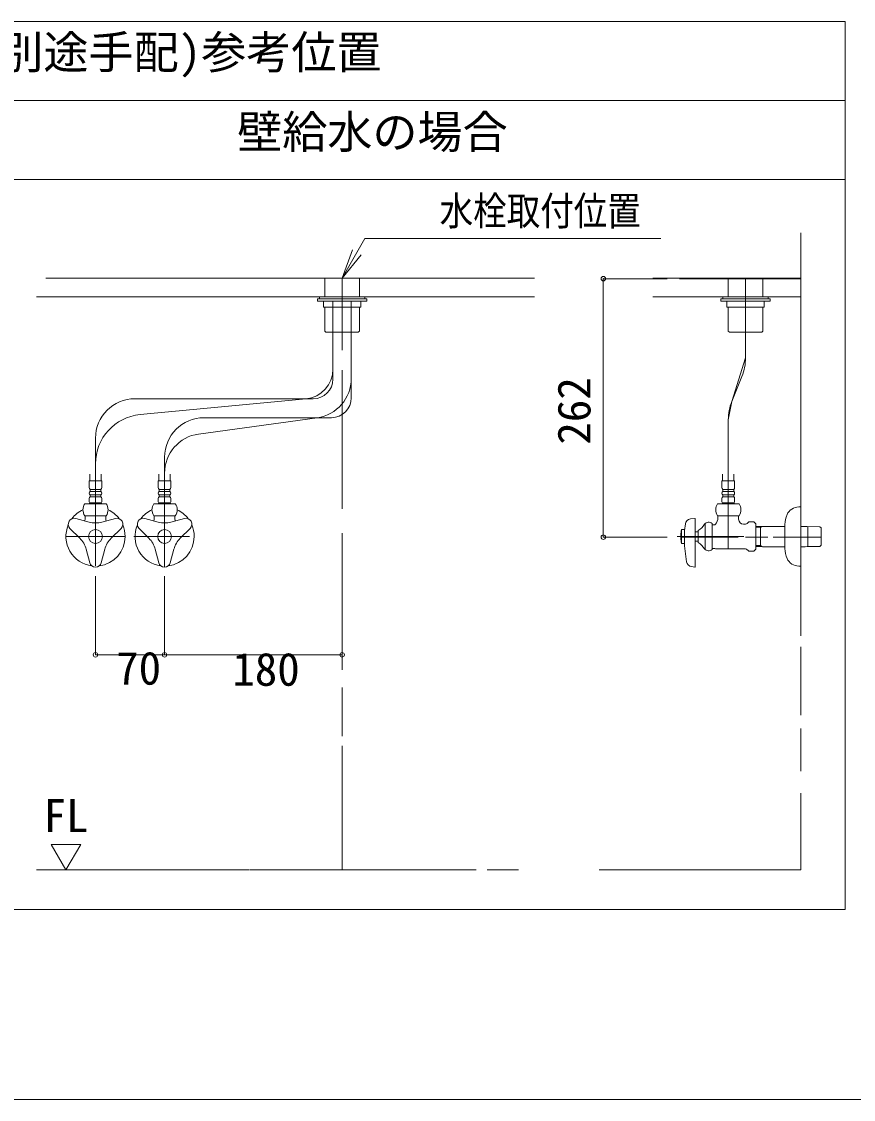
# Model space of a CAD drawing. Units: millimetres, scale not verified. Extents: x -1002 to 1012, y -687 to 676.
# Drawn here: x 354.8 to 723.8, y -687.1 to -209 of the extents above; entities that cross this region are included whole.
import ezdxf
from ezdxf.enums import TextEntityAlignment as Align

# ---------------------------------------------------------------- set-up
doc = ezdxf.new("R2010")
doc.units = ezdxf.units.MM
doc.header["$LTSCALE"] = 5
doc.header["$PDMODE"] = 32
doc.header["$PDSIZE"] = 2
doc.layers.add('F-0', color=7, linetype='Continuous', lineweight=15)
doc.styles.add('ＭＳ ゴシック', font='')
doc.styles.get('ＭＳ ゴシック').set_extended_font_data('MS Gothic')

msp = doc.modelspace()

# ---------------------------------------------------------------- linework, layer by layer
at = {"layer": 'F-0', "lineweight": 18}
for p, q in [((-23.643, -209.048), (720.107, -209.048)), ((-23.643, -244.048), (720.107, -244.048))]:
    msp.add_line(p, q, dxfattribs=at)
at = {"layer": 'F-0'}
for p, q in [((348.232, -279.048), (720.107, -279.048)), ((496.982, -322.798), (507.085, -305.298)), ((507.085, -305.298), (638.335, -305.298)), ((700.419, -302.673), (700.419, -323.074)), ((700.419, -302.673), (700.419, -366.892)), ((496.982, -322.798), (501.65, -310.338)), ((496.982, -322.798), (503.544, -311.431)), ((496.982, -322.798), (505.438, -312.525)), ((365.629, -322.798), (582.294, -322.798)), ((582.294, -322.798), (366.318, -322.798)), ((489.325, -322.798), (489.325, -331.11)), ((496.982, -322.822), (496.982, -354.835)), ((504.638, -331.11), (504.638, -322.798)), ((647.752, -323.074), (646.574, -323.074)), ((700.419, -323.074), (647.752, -323.074)), ((668.263, -331.11), (668.263, -322.798)), ((675.919, -358.224), (675.919, -322.798)), ((683.575, -322.798), (683.575, -331.11)), ((700.419, -323.074), (700.419, -347.916)), ((361.357, -331.11), (370.113, -331.11)), ((582.294, -331.11), (366.219, -331.11)), ((486.044, -331.985), (486.044, -333.079)), ((507.919, -331.985), (486.044, -331.985)), ((486.044, -333.079), (507.919, -333.079)), ((486.919, -331.11), (507.044, -331.11)), ((486.919, -331.985), (486.919, -331.11)), ((507.044, -331.985), (486.919, -331.985)), ((505.294, -333.079), (488.669, -333.079)), ((488.669, -333.079), (488.669, -335.704)), ((492.91, -363.266), (492.91, -332.965)), ((501.053, -367.378), (501.053, -333.119)), ((505.294, -335.704), (505.294, -333.079)), ((507.044, -331.11), (507.044, -331.985)), ((507.919, -333.079), (507.919, -331.985)), ((507.919, -332.642), (507.919, -333.079)), ((634.794, -331.11), (647.547, -331.11)), ((700.419, -331.11), (646.566, -331.11)), ((646.799, -331.11), (700.419, -331.11)), ((664.982, -333.079), (664.982, -331.985)), ((664.982, -331.985), (686.857, -331.985)), ((664.982, -332.642), (664.982, -333.079)), ((686.857, -333.079), (664.982, -333.079)), ((665.857, -331.11), (665.857, -331.985)), ((685.982, -331.11), (665.857, -331.11)), ((665.857, -331.985), (685.982, -331.985)), ((667.607, -333.079), (684.232, -333.079)), ((667.607, -335.704), (667.607, -333.079)), ((684.232, -333.079), (684.232, -335.704)), ((685.982, -331.985), (685.982, -331.11)), ((686.857, -331.985), (686.857, -333.079)), ((488.669, -335.704), (505.294, -335.704)), ((489.325, -335.704), (489.325, -346.379)), ((492.91, -363.266), (492.91, -335.704)), ((501.053, -367.378), (501.053, -335.704)), ((504.638, -346.379), (504.638, -335.704)), ((684.232, -335.704), (667.607, -335.704)), ((668.263, -346.379), (668.263, -335.704)), ((683.575, -335.704), (683.575, -346.379)), ((489.653, -346.707), (489.325, -346.379)), ((489.763, -346.817), (489.653, -346.707)), ((489.763, -346.817), (503.807, -346.817)), ((503.807, -346.817), (504.2, -346.817)), ((504.31, -346.707), (504.2, -346.817)), ((504.638, -346.379), (504.31, -346.707)), ((668.263, -346.379), (668.591, -346.707)), ((668.591, -346.707), (668.7, -346.817)), ((669.094, -346.817), (668.7, -346.817)), ((683.138, -346.817), (669.094, -346.817)), ((683.138, -346.817), (683.247, -346.707)), ((683.247, -346.707), (683.575, -346.379)), ((492.91, -367.582), (492.91, -363.266)), ((700.419, -362.01), (700.419, -378.988)), ((496.982, -363.688), (496.982, -425.168)), ((501.053, -375.964), (501.053, -367.378)), ((674.33, -366.409), (669.86, -377.489)), ((405.107, -376.332), (481.031, -376.332)), ((407.406, -383.351), (481.031, -376.332)), ((484.16, -376.332), (481.031, -376.332)), ((700.419, -374.719), (700.419, -391.322)), ((433.341, -391.966), (485.943, -384.714)), ((435.732, -384.714), (485.943, -384.714)), ((492.303, -384.714), (485.943, -384.714)), ((668.271, -385.674), (668.271, -442.892)), ((700.419, -384.444), (700.419, -476.566)), ((387.607, -393.832), (387.607, -405.127)), ((700.419, -400.573), (700.419, -481.523)), ((387.607, -405.127), (387.607, -450.452)), ((387.607, -405.127), (387.607, -450.452)), ((418.232, -402.214), (418.232, -409.302)), ((385.097, -409.769), (385.096, -412.792)), ((390.127, -412.792), (390.128, -409.769)), ((415.722, -409.769), (415.721, -412.792)), ((418.232, -409.302), (418.232, -450.985)), ((418.232, -409.302), (418.232, -450.985)), ((420.752, -412.792), (420.753, -409.769)), ((665.75, -412.792), (665.749, -409.769)), ((670.78, -409.769), (670.781, -412.792)), ((390.407, -412.792), (384.807, -412.792)), ((384.807, -412.792), (384.807, -415.745)), ((390.407, -415.745), (390.407, -412.792)), ((421.032, -412.792), (415.432, -412.792)), ((415.432, -412.792), (415.432, -415.745)), ((421.032, -415.745), (421.032, -412.792)), ((665.471, -412.792), (671.071, -412.792)), ((665.471, -415.745), (665.471, -412.792)), ((671.071, -412.792), (671.071, -415.745)), ((384.807, -420.557), (384.807, -421.979)), ((385.2, -416.51), (390.013, -416.51)), ((385.2, -417.385), (385.2, -416.51)), ((390.013, -417.385), (385.2, -417.385)), ((385.2, -418.917), (390.013, -418.917)), ((385.2, -419.792), (385.2, -418.917)), ((390.013, -419.792), (385.2, -419.792)), ((390.013, -416.51), (390.013, -417.385)), ((390.013, -418.917), (390.013, -419.792)), ((390.407, -421.979), (390.407, -420.557)), ((415.432, -420.557), (415.432, -421.979)), ((415.825, -416.51), (420.638, -416.51)), ((415.825, -417.385), (415.825, -416.51)), ((420.638, -417.385), (415.825, -417.385)), ((415.825, -418.917), (420.638, -418.917)), ((415.825, -419.792), (415.825, -418.917)), ((420.638, -419.792), (415.825, -419.792)), ((420.638, -416.51), (420.638, -417.385)), ((420.638, -418.917), (420.638, -419.792)), ((421.032, -421.979), (421.032, -420.557)), ((665.471, -421.979), (665.471, -420.557)), ((670.677, -416.51), (665.864, -416.51)), ((665.864, -416.51), (665.864, -417.385)), ((665.864, -417.385), (670.677, -417.385)), ((670.677, -418.917), (665.864, -418.917)), ((665.864, -418.917), (665.864, -419.792)), ((665.864, -419.792), (670.677, -419.792)), ((670.677, -417.385), (670.677, -416.51)), ((670.677, -419.792), (670.677, -418.917)), ((671.071, -420.557), (671.071, -421.979)), ((382.851, -422.854), (392.362, -422.854)), ((385.244, -422.417), (389.969, -422.417)), ((413.476, -422.854), (422.987, -422.854)), ((415.869, -422.417), (420.594, -422.417)), ((673.026, -422.854), (663.515, -422.854)), ((670.633, -422.417), (665.908, -422.417)), ((700.419, -424.298), (699.544, -424.298)), ((700.419, -424.298), (700.419, -450.417)), ((378.814, -429.419), (384.776, -431.016)), ((392.362, -428.235), (382.851, -428.235)), ((383.013, -428.235), (383.013, -429.116)), ((383.013, -428.235), (383.521, -428.235)), ((383.521, -428.235), (391.692, -428.235)), ((396.399, -429.419), (390.437, -431.016)), ((391.692, -428.235), (392.2, -428.235)), ((392.2, -428.235), (392.2, -429.116)), ((392.2, -429.116), (392.2, -429.767)), ((409.439, -429.419), (415.401, -431.016)), ((422.987, -428.235), (413.476, -428.235)), ((413.638, -428.235), (413.638, -429.116)), ((413.638, -428.235), (414.146, -428.235)), ((414.146, -428.235), (422.317, -428.235)), ((427.024, -429.419), (421.062, -431.016)), ((422.317, -428.235), (422.825, -428.235)), ((422.825, -428.235), (422.825, -429.116)), ((422.825, -429.116), (422.825, -429.767)), ((651.445, -429.634), (653.365, -429.364)), ((653.614, -429.581), (653.614, -450.734)), ((663.515, -428.235), (673.026, -428.235)), ((663.677, -428.235), (664.185, -428.235)), ((663.677, -428.235), (663.677, -429.116)), ((664.185, -428.235), (672.356, -428.235)), ((672.356, -428.235), (672.864, -428.235)), ((376.278, -433.81), (380.643, -438.175)), ((398.935, -433.81), (394.57, -438.175)), ((406.903, -433.81), (411.268, -438.175)), ((429.56, -433.81), (425.195, -438.175)), ((647.577, -434.36), (647.433, -434.907)), ((647.577, -434.36), (648.802, -434.36)), ((647.577, -434.36), (647.577, -440.485)), ((648.802, -440.485), (648.802, -434.36)), ((654.927, -434.798), (654.927, -440.048)), ((657.958, -433.627), (657.958, -431.698)), ((657.958, -433.627), (657.958, -441.218)), ((661.052, -443.141), (661.052, -431.704)), ((662.324, -432.173), (662.543, -431.954)), ((675.052, -431.954), (675.453, -431.954)), ((677.458, -430.856), (677, -431.313)), ((679.531, -430.856), (677.458, -430.856)), ((679.531, -430.856), (680.521, -431.845)), ((680.521, -443.001), (680.521, -431.845)), ((680.521, -432.988), (682.708, -432.941)), ((680.521, -433.502), (682.489, -433.455)), ((683.412, -432.917), (682.489, -433.449)), ((682.489, -432.941), (682.489, -441.905)), ((682.708, -432.941), (683.631, -432.917)), ((693.419, -432.084), (693.419, -442.762)), ((700.419, -432.917), (702.348, -432.917)), ((702.348, -432.917), (703.271, -432.941)), ((703.271, -432.941), (708.888, -433.061)), ((703.489, -433.449), (703.489, -432.941)), ((703.489, -441.905), (703.489, -433.449)), ((708.888, -433.061), (709.396, -433.597)), ((709.396, -433.598), (709.396, -433.597)), ((709.396, -433.814), (709.396, -433.598)), ((709.396, -441.032), (709.396, -433.814)), ((374.482, -437.423), (400.732, -437.423)), ((400.732, -437.423), (374.482, -437.423)), ((404.666, -437.423), (407.859, -437.423)), ((405.107, -437.423), (429.306, -437.423)), ((496.982, -435.988), (496.982, -496.484)), ((675.158, -437.423), (645.556, -437.423)), ((672.607, -437.675), (647.577, -437.675)), ((653.614, -435.345), (654.927, -435.345)), ((654.927, -439.501), (653.614, -439.501)), ((685.832, -437.675), (675.864, -437.675)), ((709.396, -437.675), (688.204, -437.675)), ((385.071, -449.04), (383.474, -443.078)), ((390.142, -449.04), (391.74, -443.078)), ((415.696, -449.04), (414.099, -443.078)), ((420.767, -449.04), (422.365, -443.078)), ((661.052, -442.673), (661.708, -442.673)), ((661.708, -442.673), (662.324, -442.673)), ((662.324, -442.673), (662.543, -442.892)), ((662.543, -442.892), (675.453, -442.892)), ((677.458, -443.99), (677, -443.532)), ((682.489, -441.391), (680.521, -441.344)), ((682.708, -441.905), (680.521, -441.858)), ((682.489, -441.397), (683.412, -441.929)), ((683.631, -441.929), (682.708, -441.905)), ((692.989, -441.929), (683.631, -441.929)), ((693.419, -441.929), (692.989, -441.929)), ((702.348, -441.929), (700.419, -441.929)), ((703.271, -441.905), (702.348, -441.929)), ((708.888, -441.785), (703.271, -441.905)), ((709.396, -441.249), (708.888, -441.785)), ((709.396, -441.248), (709.396, -441.032)), ((709.396, -441.249), (709.396, -441.248)), ((651.958, -450.753), (653.365, -450.95)), ((496.982, -466.482), (496.982, -494.025)), ((700.419, -486.289), (700.419, -516.601)), ((496.982, -504.354), (496.982, -526.019)), ((700.419, -522.511), (700.419, -541.46)), ((496.982, -530.289), (496.982, -585.298)), ((700.419, -551.297), (700.419, -585.298)), ((367.919, -573.931), (381.044, -573.931)), ((374.482, -585.298), (367.919, -573.931)), ((381.044, -573.931), (374.482, -585.298)), ((361.357, -585.298), (434.203, -585.298)), ((374.482, -585.298), (426.005, -585.298)), ((434.203, -585.298), (455.72, -585.298)), ((436.252, -585.298), (445.815, -585.298)), ((456.062, -585.298), (554.32, -585.298)), ((465.284, -585.298), (556.427, -585.298)), ((561.391, -585.298), (575.155, -585.298)), ((611.018, -585.298), (700.419, -585.298)), ((634.794, -585.298), (700.419, -585.298)), ((-1002.086, -687.064), (1002.034, -687.064))]:
    msp.add_line(p, q, dxfattribs=at)
at = {"layer": 'F-0', "color": 4, "lineweight": 9}
for p, q in [((612.833, -323.074), (612.833, -437.675)), ((612.833, -323.074), (641.163, -323.074)), ((612.833, -437.675), (641.163, -437.675)), ((387.607, -489.884), (387.607, -455.062)), ((418.232, -489.884), (418.232, -455.062)), ((496.982, -489.884), (496.982, -455.062)), ((387.607, -489.884), (418.232, -489.884)), ((418.232, -489.884), (496.982, -489.884))]:
    msp.add_line(p, q, dxfattribs=at)
at = {"layer": 'F-0', "lineweight": 18}
msp.add_lwpolyline([(720.107, -209.048), (720.107, -602.798), (348.232, -602.798)], dxfattribs=at)
at = {"layer": 'F-0'}
for points in [[(634.794, -322.798), (647.514, -322.798), (700.419, -322.798)], [(668.271, -442.892), (668.271, -385.674), (669.86, -377.489), (675.919, -358.224), (675.919, -322.798)], [(504.2, -346.817), (504.157, -346.817), (496.107, -346.817)], [(668.7, -346.817), (668.744, -346.817), (676.794, -346.817)], [(385.2, -422.417), (384.982, -422.635), (384.982, -422.854)], [(390.232, -422.854), (390.232, -422.635), (390.013, -422.417)], [(415.825, -422.417), (415.607, -422.635), (415.607, -422.854)], [(420.857, -422.854), (420.857, -422.635), (420.638, -422.417)], [(665.646, -422.854), (665.646, -422.635), (665.864, -422.417)], [(670.677, -422.417), (670.896, -422.635), (670.896, -422.854)], [(672.864, -428.235), (672.864, -429.116), (672.864, -429.767)], [(662.324, -432.173), (661.708, -432.173), (661.052, -432.173)], [(683.631, -432.917), (692.989, -432.917), (693.419, -432.917)], [(648.802, -440.485), (647.577, -440.485), (647.459, -440.048)], [(657.958, -441.218), (657.958, -442.892), (657.958, -443.037)], [(680.521, -443.001), (679.531, -443.99), (677.458, -443.99)], [(699.544, -450.548), (700.419, -450.548), (700.419, -450.417)]]:
    msp.add_lwpolyline(points, dxfattribs=at)
for centre in [(387.607, -437.423), (418.232, -437.423)]:
    msp.add_circle(centre, 3.062, dxfattribs=at)
for centre, radius, start, end in [((654.044, -358.224), 21.875, 338.02737, 0), ((479.785, -363.266), 13.125, 275.44583, 360), ((484.16, -367.582), 8.75, 270, 0), ((483.553, -367.378), 17.5, 277.84996, 0), ((405.107, -393.832), 17.5, 90, 180), ((492.303, -375.964), 8.75, 270, 0), ((690.146, -385.674), 21.875, 158.02737, 180), ((409.482, -405.127), 21.875, 95.44583, 180), ((435.732, -402.214), 17.5, 90, 180), ((435.732, -409.302), 17.5, 97.84996, 180), ((385.748, -415.745), 0.941, 180, 234.43222), ((389.465, -415.745), 0.941, 305.56778, 0), ((416.373, -415.745), 0.941, 180, 234.43222), ((420.09, -415.745), 0.941, 305.56778, 0), ((666.412, -415.745), 0.941, 180, 234.43222), ((670.129, -415.745), 0.941, 305.56778, 0), ((385.748, -418.151), 0.941, 125.56778, 234.43222), ((385.748, -420.557), 0.941, 125.56778, 180), ((389.465, -418.151), 0.941, 305.56778, 54.43222), ((389.465, -420.557), 0.941, 0, 54.43222), ((416.373, -418.151), 0.941, 125.56778, 234.43222), ((416.373, -420.557), 0.941, 125.56778, 180), ((420.09, -418.151), 0.941, 305.56778, 54.43222), ((420.09, -420.557), 0.941, 0, 54.43222), ((666.412, -418.151), 0.941, 125.56778, 234.43222), ((666.412, -420.557), 0.941, 125.56778, 180), ((670.129, -418.151), 0.941, 305.56778, 54.43222), ((670.129, -420.557), 0.941, 0, 54.43222), ((386.841, -425.545), 4.812, 146.00705, 213.99295), ((385.244, -421.979), 0.438, 180, 270), ((389.969, -421.979), 0.438, 270, 0), ((388.372, -425.545), 4.812, 326.00705, 33.99295), ((417.466, -425.545), 4.812, 146.00705, 213.99295), ((415.869, -421.979), 0.438, 180, 270), ((420.594, -421.979), 0.438, 270, 0), ((418.997, -425.545), 4.812, 326.00705, 33.99295), ((667.505, -425.545), 4.812, 146.00705, 213.99295), ((665.908, -421.979), 0.438, 180, 270), ((670.633, -421.979), 0.438, 270, 0), ((669.036, -425.545), 4.812, 326.00705, 33.99295), ((699.544, -429.985), 5.688, 90, 156.44354), ((378.134, -431.954), 2.625, 75, 225), ((387.607, -437.423), 13.125, 115.15066, 143.05689), ((378.894, -429.116), 4.119, 340.64106, 0), ((394.388, -429.767), 2.188, 180, 199.83613), ((387.607, -437.423), 13.125, 36.94311, 64.84934), ((397.079, -431.954), 2.625, 315, 105), ((408.759, -431.954), 2.625, 75, 225), ((418.232, -437.423), 13.125, 115.15066, 143.05689), ((409.519, -429.116), 4.119, 340.64106, 0), ((425.013, -429.767), 2.188, 180, 199.83613), ((418.232, -437.423), 13.125, 36.94311, 64.84934), ((427.704, -431.954), 2.625, 315, 105), ((651.81, -432.234), 2.625, 98.00409, 170.40851), ((653.396, -429.581), 0.219, 0, 98.00409), ((659.558, -429.116), 4.119, 316.4444, 0), ((675.052, -429.767), 2.188, 180, 270), ((704.357, -432.084), 10.938, 156.44354, 180), ((387.607, -437.423), 13.125, 156.94311, 263.05689), ((387.607, -420.451), 10.938, 255, 285), ((387.607, -437.423), 13.125, 0, 23.05689), ((418.232, -437.423), 13.125, 156.94311, 263.05689), ((418.232, -420.451), 10.938, 255, 285), ((418.232, -437.423), 13.125, 0, 23.05689), ((658.077, -437.423), 10.938, 166.70293, 180), ((681.576, -437.264), 32.812, 170.40851, 177.22136), ((649.062, -426.089), 10.5, 303.95919, 326.04081), ((659.521, -433.267), 2.188, 45.573, 143.1301), ((675.453, -429.767), 2.188, 270, 315), ((372.909, -445.909), 10.938, 15, 45), ((387.607, -437.423), 13.125, 276.94311, 0), ((402.304, -445.909), 10.938, 135, 165), ((403.534, -445.909), 10.938, 15, 45), ((418.232, -437.423), 13.125, 276.94311, 0), ((432.929, -445.909), 10.938, 135, 165), ((658.077, -437.423), 10.938, 180, 193.29707), ((714.427, -437.423), 65.648, 181.52753, 189.8029), ((658.077, -437.423), 10.938, 193.29707, 193.88654), ((649.062, -448.757), 10.5, 33.95919, 56.04081), ((659.521, -441.579), 2.188, 216.8699, 314.427), ((675.453, -445.079), 2.188, 45, 90), ((704.357, -442.762), 10.938, 180, 203.55646), ((387.607, -448.36), 2.625, 195, 345), ((418.232, -448.36), 2.625, 195, 345), ((652.324, -448.153), 2.625, 189.8029, 262), ((699.544, -444.86), 5.688, 203.55646, 270), ((653.396, -450.734), 0.219, 262, 0)]:
    msp.add_arc(centre, radius, start, end, dxfattribs=at)
at = {"layer": 'F-0', "color": 6}
for p in [(612.833, -323.074), (612.833, -437.675), (387.607, -489.884), (418.232, -489.884), (496.982, -489.884)]:
    msp.add_point(p, dxfattribs=at)

# ---------------------------------------------------------------- texts
at = {"layer": 'F-0', "style": 'ＭＳ ゴシック'}
for s, p in [('止水栓(別途手配)参考位置', (274.551, -234.364)), ('壁給水の場合', (450.436, -269.693)), ('70', (396.749, -507.514)), ('180', (448.268, -508.006)), ('FL', (364.55, -572.911))]:
    msp.add_text(s, height=14.66, dxfattribs=at).set_placement(p, align=Align.BOTTOM_LEFT)
at = {"layer": 'F-0', "style": 'ＭＳ ゴシック', "width": 0.85}
msp.add_text('水栓取付位置', height=12.83, dxfattribs=at).set_placement((540.236, -303.265), align=Align.BOTTOM_LEFT)
at = {"layer": 'F-0', "style": 'ＭＳ ゴシック'}
msp.add_text('262', height=14.66, rotation=90, dxfattribs=at).set_placement((611.538, -396.678), align=Align.BOTTOM_LEFT)

doc.saveas('drawing.dxf')
